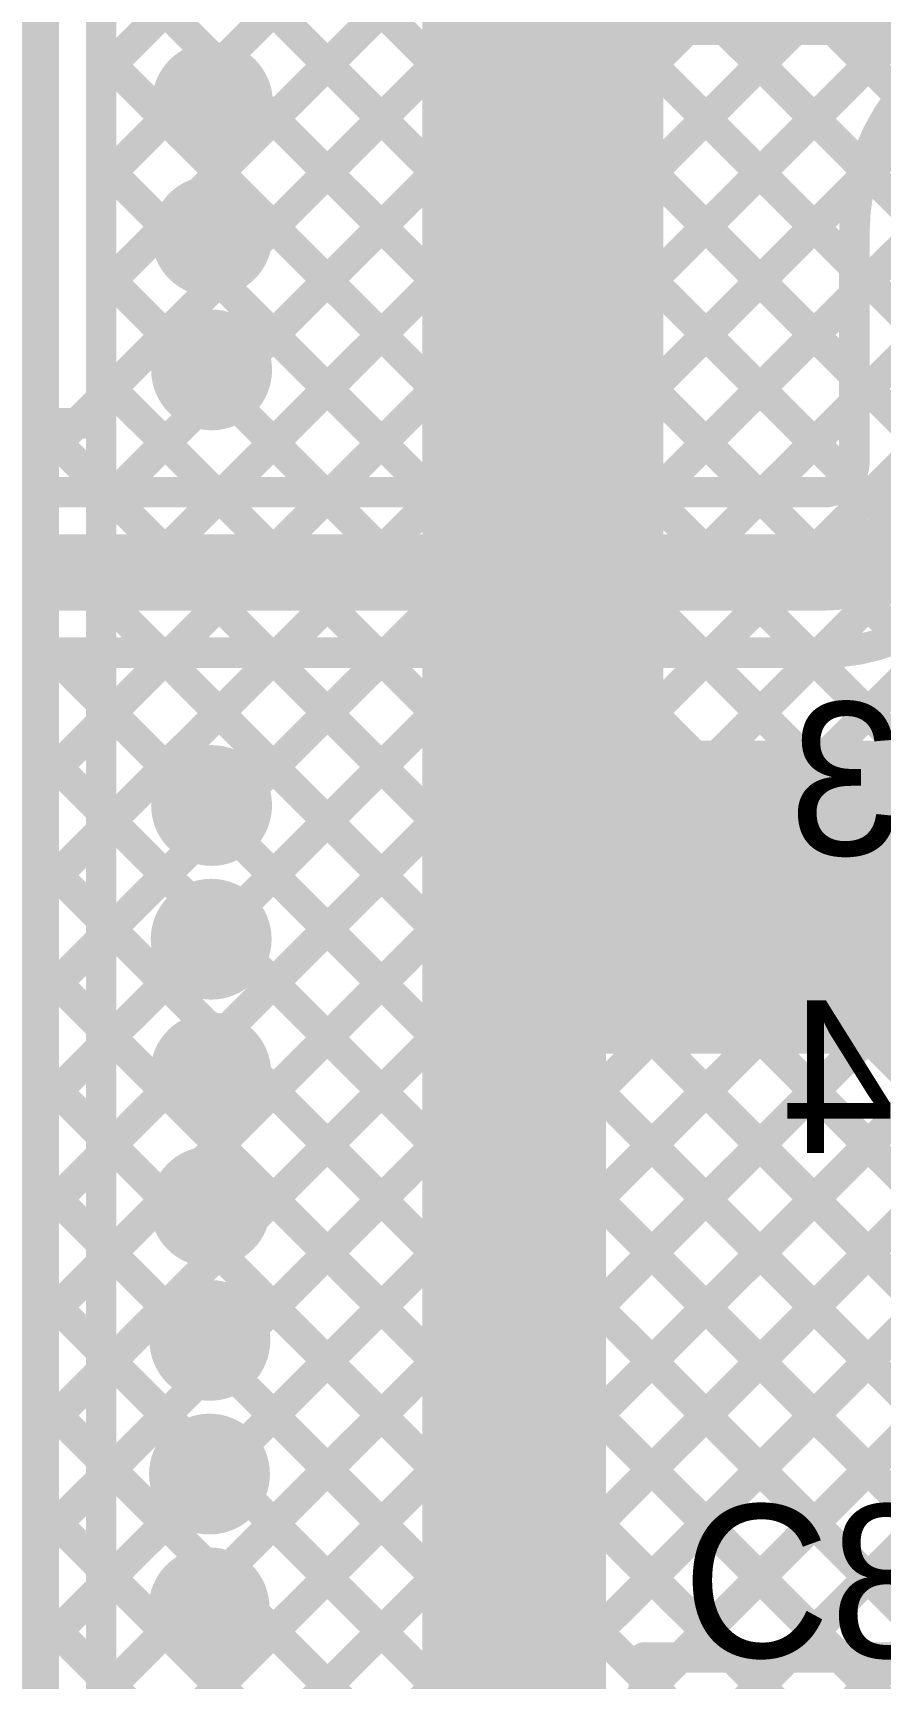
# Model space of a CAD drawing. Header units: millimetres. Extents: x 3.06 to 5.82, y 1.29 to 3.84.
# Drawn here: x 4.9152 to 5.1367, y 1.6566 to 2.0872 of the extents above; entities that cross this region are included whole.
import ezdxf

# ---------------------------------------------------------------- set-up
doc = ezdxf.new("R2010")
doc.units = ezdxf.units.MM
doc.header["$MEASUREMENT"] = 0
for name, color, linetype in [('BottomLayer', 5, 'Continuous'), ('BottomOverlay', 54, 'Continuous'), ('BottomSolder', 6, 'Continuous'), ('MultiLayer', 9, 'Continuous'), ('TopLayer', 1, 'Continuous'), ('TopOverlay', 2, 'Continuous'), ('TopSolder', 216, 'Continuous'), ('ViaHoleLayer', 16, 'Continuous')]:
    doc.layers.add(name, color=color, linetype=linetype)

msp = doc.modelspace()

# ---------------------------------------------------------------- linework, layer by layer
at = {"layer": 'BottomLayer', "const_width": 0.008}
for points in [[(4.933, 1.85001), (5.56999, 2.487)], [(4.933, 1.8783), (5.5417, 2.487)], [(4.933, 1.79344), (5.62656, 2.487)], [(4.933, 1.82173), (5.59827, 2.487)], [(4.933, 1.90658), (5.51342, 2.487)], [(4.933, 1.93487), (5.48513, 2.487)], [(4.933, 1.99143), (5.42857, 2.487)], [(4.933, 2.07629), (5.34371, 2.487)], [(4.933, 2.048), (5.372, 2.487)], [(4.933, 2.01972), (5.40028, 2.487)], [(4.933, 1.96315), (5.45685, 2.487)], [(4.73, 2.48249), (5.17906, 2.03343)], [(4.73, 2.4542), (5.17309, 2.01111)], [(4.73, 2.42592), (5.1726, 1.98332)], [(4.73, 2.39764), (5.17515, 1.95248)], [(4.73, 2.36935), (5.213, 1.88635)], [(4.73, 2.34107), (5.18654, 1.88453)], [(4.73, 2.31279), (5.17248, 1.8703)], [(4.933, 2.082), (4.933, 2.095)], [(4.933, 2.025), (4.933, 2.082)], [(4.933, 2.025), (4.933, 2.082)], [(4.933, 2.0815), (5.18284, 1.83166)], [(4.933, 2.05322), (5.17147, 1.81475)], [(4.933, 1.467), (4.933, 2.025)], [(4.933, 2.02493), (5.288, 1.66993)], [(4.933, 1.76516), (5.17309, 2.00525)], [(4.933, 1.99665), (5.288, 1.64165)], [(4.933, 1.73688), (5.17484, 1.97872)], [(4.933, 1.96836), (5.288, 1.61336)], [(4.933, 1.70859), (5.1731, 1.94869)], [(4.933, 1.94008), (5.288, 1.58508)], [(4.933, 1.68031), (5.17717, 1.92448)], [(4.933, 1.65202), (5.19834, 1.91736)], [(4.933, 1.9118), (5.288, 1.5568)], [(4.933, 1.88351), (5.288, 1.52851)], [(4.933, 1.62374), (5.1713, 1.86204)], [(4.933, 1.85523), (5.30555, 1.48268)], [(4.933, 1.59545), (5.18152, 1.84397)], [(4.933, 1.82694), (5.292, 1.46794)], [(4.933, 1.56717), (5.172, 1.80617)], [(4.933, 1.79866), (5.26466, 1.467)], [(4.933, 1.53889), (5.18501, 1.7909)], [(4.933, 1.5106), (5.21322, 1.79082)], [(4.933, 1.77037), (5.23637, 1.467)], [(4.933, 1.48232), (5.21568, 1.765)], [(4.94597, 1.467), (5.24397, 1.765)], [(4.933, 1.74209), (5.20809, 1.467)], [(4.933, 1.71381), (5.17981, 1.467)], [(4.933, 1.68552), (5.15152, 1.467)], [(4.933, 1.65724), (5.12324, 1.467)]]:
    msp.add_lwpolyline(points, dxfattribs=at)
at = {"layer": 'BottomLayer'}
for points, const_width in [([(4.931, 2.082, 1), (4.935, 2.082, 1)], 0.004), ([(4.931, 2.082, 1), (4.935, 2.082, 1)], 0.004), ([(4.931, 2.082, 1), (4.935, 2.082, 1)], 0.004), ([(4.931, 2.0815, 1), (4.935, 2.0815, 1)], 0.004), ([(4.931, 2.07629, 1), (4.935, 2.07629, 1)], 0.004), ([(4.9562, 2.069, 1), (4.96801, 2.069, 1)], 0.01181), ([(4.931, 2.05322, 1), (4.935, 2.05322, 1)], 0.004), ([(4.931, 2.048, 1), (4.935, 2.048, 1)], 0.004), ([(4.95609, 2.034, 1), (4.9679, 2.034, 1)], 0.01181), ([(4.931, 2.025, 1), (4.935, 2.025, 1)], 0.004), ([(4.931, 2.025, 1), (4.935, 2.025, 1)], 0.004), ([(4.931, 2.025, 1), (4.935, 2.025, 1)], 0.004), ([(4.931, 2.02493, 1), (4.935, 2.02493, 1)], 0.004), ([(4.931, 2.01972, 1), (4.935, 2.01972, 1)], 0.004), ([(4.95598, 1.999, 1), (4.96779, 1.999, 1)], 0.01181), ([(4.931, 1.99665, 1), (4.935, 1.99665, 1)], 0.004), ([(4.931, 1.99143, 1), (4.935, 1.99143, 1)], 0.004), ([(4.931, 1.96836, 1), (4.935, 1.96836, 1)], 0.004), ([(4.931, 1.96315, 1), (4.935, 1.96315, 1)], 0.004), ([(4.931, 1.94008, 1), (4.935, 1.94008, 1)], 0.004), ([(4.931, 1.93487, 1), (4.935, 1.93487, 1)], 0.004), ([(4.931, 1.9118, 1), (4.935, 1.9118, 1)], 0.004), ([(4.931, 1.90658, 1), (4.935, 1.90658, 1)], 0.004), ([(4.95598, 1.885, 1), (4.96779, 1.885, 1)], 0.01181), ([(5.03109, 1.887, 1), (5.04291, 1.887, 1)], 0.01181), ([(5.05909, 1.887, 1), (5.07091, 1.887, 1)], 0.01181), ([(4.931, 1.88351, 1), (4.935, 1.88351, 1)], 0.004), ([(4.931, 1.8783, 1), (4.935, 1.8783, 1)], 0.004), ([(4.95587, 1.85, 1), (4.96768, 1.85, 1)], 0.01181), ([(4.931, 1.85523, 1), (4.935, 1.85523, 1)], 0.004), ([(4.931, 1.85001, 1), (4.935, 1.85001, 1)], 0.004), ([(4.931, 1.82694, 1), (4.935, 1.82694, 1)], 0.004), ([(4.95576, 1.815, 1), (4.96757, 1.815, 1)], 0.01181), ([(4.931, 1.82173, 1), (4.935, 1.82173, 1)], 0.004), ([(4.931, 1.79866, 1), (4.935, 1.79866, 1)], 0.004), ([(4.931, 1.79344, 1), (4.935, 1.79344, 1)], 0.004), ([(4.95565, 1.78, 1), (4.96746, 1.78, 1)], 0.01181), ([(4.931, 1.77037, 1), (4.935, 1.77037, 1)], 0.004), ([(4.931, 1.76516, 1), (4.935, 1.76516, 1)], 0.004), ([(4.95554, 1.745, 1), (4.96735, 1.745, 1)], 0.01181), ([(4.931, 1.74209, 1), (4.935, 1.74209, 1)], 0.004), ([(4.931, 1.73688, 1), (4.935, 1.73688, 1)], 0.004), ([(4.95543, 1.71, 1), (4.96724, 1.71, 1)], 0.01181), ([(4.931, 1.71381, 1), (4.935, 1.71381, 1)], 0.004), ([(4.931, 1.70859, 1), (4.935, 1.70859, 1)], 0.004), ([(4.931, 1.68552, 1), (4.935, 1.68552, 1)], 0.004), ([(4.931, 1.68031, 1), (4.935, 1.68031, 1)], 0.004), ([(4.95531, 1.675, 1), (4.96713, 1.675, 1)], 0.01181), ([(4.931, 1.65724, 1), (4.935, 1.65724, 1)], 0.004)]:
    msp.add_lwpolyline(points, format="xyb", close=True, dxfattribs=dict(at, const_width=const_width))
for points in [[(5.017, 1.872), (5.08, 1.872), (5.017, 2.121), (5.08, 2.121)], [(5.048, 2.084), (5.669, 2.084), (5.048, 2.121), (5.669, 2.121)], [(4.682, 2.036), (4.922, 2.036), (4.682, 2.084), (4.922, 2.084)], [(4.884, 1.449), (4.922, 1.449), (4.884, 2.071), (4.922, 2.071)]]:
    msp.add_solid(points, dxfattribs=at)
at = {"layer": 'BottomSolder', "const_width": 0.01581}
for points in [[(4.9542, 2.069, 1), (4.97001, 2.069, 1)], [(4.95409, 2.034, 1), (4.9699, 2.034, 1)], [(4.89509, 2.012, 1), (4.91091, 2.012, 1)], [(4.95398, 1.999, 1), (4.96979, 1.999, 1)], [(4.95398, 1.885, 1), (4.96979, 1.885, 1)], [(5.02909, 1.887, 1), (5.04491, 1.887, 1)], [(5.05709, 1.887, 1), (5.07291, 1.887, 1)], [(4.95387, 1.85, 1), (4.96968, 1.85, 1)], [(4.95376, 1.815, 1), (4.96957, 1.815, 1)], [(4.95365, 1.78, 1), (4.96946, 1.78, 1)], [(4.95354, 1.745, 1), (4.96935, 1.745, 1)], [(4.95343, 1.71, 1), (4.96924, 1.71, 1)], [(4.95331, 1.675, 1), (4.96913, 1.675, 1)]]:
    msp.add_lwpolyline(points, format="xyb", close=True, dxfattribs=at)
at = {"layer": 'MultiLayer', "const_width": 0.01181}
for points in [[(4.9562, 2.069, 1), (4.96801, 2.069, 1)], [(4.95609, 2.034, 1), (4.9679, 2.034, 1)], [(4.95598, 1.999, 1), (4.96779, 1.999, 1)], [(4.95598, 1.885, 1), (4.96779, 1.885, 1)], [(5.03109, 1.887, 1), (5.04291, 1.887, 1)], [(5.05909, 1.887, 1), (5.07091, 1.887, 1)], [(4.95587, 1.85, 1), (4.96768, 1.85, 1)], [(4.95576, 1.815, 1), (4.96757, 1.815, 1)], [(4.95565, 1.78, 1), (4.96746, 1.78, 1)], [(4.95554, 1.745, 1), (4.96735, 1.745, 1)], [(4.95543, 1.71, 1), (4.96724, 1.71, 1)], [(4.95531, 1.675, 1), (4.96713, 1.675, 1)]]:
    msp.add_lwpolyline(points, format="xyb", close=True, dxfattribs=at)
at = {"layer": 'TopLayer'}
for points, const_width in [([(4.933, 1.99143), (5.637, 2.69543)], 0.008), ([(4.93685, 1.967), (5.637, 2.66715)], 0.008), ([(4.96513, 1.967), (5.637, 2.63887)], 0.008), ([(4.99342, 1.967), (5.637, 2.61058)], 0.008), ([(4.933, 2.01972), (5.5063, 2.59302)], 0.008), ([(5.0217, 1.967), (5.637, 2.5823)], 0.008), ([(4.933, 2.048), (5.27514, 2.39014)], 0.008), ([(4.933, 2.07629), (5.23471, 2.378)], 0.008), ([(4.933, 1.985), (4.933, 2.37762)], 0.008), ([(4.933, 2.27949), (5.14207, 2.07042)], 0.008), ([(4.933, 2.2512), (5.13247, 2.05174)], 0.008), ([(4.933, 2.22292), (5.13, 2.02592)], 0.008), ([(4.933, 2.19464), (5.13, 1.99764)], 0.008), ([(4.933, 2.16635), (5.12871, 1.97064)], 0.008), ([(4.933, 2.13807), (5.10407, 1.967)], 0.008), ([(4.933, 2.10979), (5.07579, 1.967)], 0.008), ([(4.933, 2.0815), (5.0475, 1.967)], 0.008), ([(4.933, 2.05322), (5.01922, 1.967)], 0.008), ([(5.04999, 1.967), (5.13163, 2.04864)], 0.008), ([(5.13, 1.975), (5.13, 2.035)], 0.008), ([(4.933, 2.02493), (4.99093, 1.967)], 0.008), ([(5.07827, 1.967), (5.13, 2.01873)], 0.008), ([(4.933, 1.99665), (4.96265, 1.967)], 0.008), ([(4.92657, 1.985), (4.933, 1.99143)], 0.008), ([(5.10656, 1.967), (5.13, 1.99044)], 0.008), ([(4.872, 1.985), (4.933, 1.985)], 0.008), ([(4.90857, 1.967), (4.92657, 1.985)], 0.008), ([(4.91636, 1.985), (4.93436, 1.967)], 0.008), ([(4.86691, 1.967), (5.122, 1.967)], 0.008), ([(4.858, 1.946), (5.122, 1.946)], 0.02), ([(4.59741, 1.373), (5.1731, 1.94869)], 0.008), ([(4.39942, 1.373), (4.95142, 1.925)], 0.008), ([(4.4277, 1.373), (4.9797, 1.925)], 0.008), ([(4.45599, 1.373), (5.00799, 1.925)], 0.008), ([(4.48427, 1.373), (5.03627, 1.925)], 0.008), ([(4.51256, 1.373), (5.06456, 1.925)], 0.008), ([(4.54084, 1.373), (5.09284, 1.925)], 0.008), ([(4.56912, 1.373), (5.12112, 1.925)], 0.008), ([(4.62569, 1.373), (5.17717, 1.92448)], 0.008), ([(4.83545, 1.83732), (4.92313, 1.925)], 0.008), ([(4.86418, 1.92404), (5.12623, 1.662)], 0.008), ([(4.86691, 1.925), (5.122, 1.925)], 0.008), ([(4.89151, 1.925), (5.15451, 1.662)], 0.008), ([(4.9198, 1.925), (5.1828, 1.662)], 0.008), ([(4.94808, 1.925), (5.21108, 1.662)], 0.008), ([(4.97636, 1.925), (5.23936, 1.662)], 0.008), ([(5.00465, 1.925), (5.261, 1.66865)], 0.008), ([(5.03293, 1.925), (5.261, 1.69693)], 0.008), ([(5.06122, 1.925), (5.17147, 1.81475)], 0.008), ([(5.0895, 1.925), (5.18284, 1.83166)], 0.008), ([(5.11779, 1.925), (5.17248, 1.8703)], 0.008), ([(4.65398, 1.373), (5.19834, 1.91736)], 0.008), ([(4.8416, 1.91834), (5.09794, 1.662)], 0.008), ([(4.83778, 1.89388), (5.075, 1.65666)], 0.008), ([(4.836, 1.86737), (5.075, 1.62837)], 0.008), ([(4.68226, 1.373), (5.1713, 1.86204)], 0.008), ([(4.71055, 1.373), (5.18152, 1.84397)], 0.008), ([(4.83574, 1.83935), (5.075, 1.60009)], 0.008), ([(4.82763, 1.81918), (5.075, 1.57181)], 0.008), ([(4.73883, 1.373), (5.172, 1.80617)], 0.008), ([(4.81188, 1.80664), (5.073, 1.54552)], 0.008), ([(4.78724, 1.803), (5.073, 1.51724)], 0.008), ([(4.76711, 1.373), (5.18501, 1.7909)], 0.008), ([(5.0844, 1.662), (5.21283, 1.79043)], 0.008), ([(5.11268, 1.662), (5.24112, 1.79043)], 0.008), ([(5.075, 1.662), (5.247, 1.662)], 0.008), ([(5.075, 1.57), (5.075, 1.662)], 0.008)]:
    msp.add_lwpolyline(points, dxfattribs=dict(at, const_width=const_width))
for points, const_width in [([(5.13, 2.035, -0.414214), (5.188, 2.093)], 0.008), ([(5.151, 1.975, -0.414214), (5.122, 1.946)], 0.02), ([(5.172, 1.975, -0.414214), (5.122, 1.925)], 0.008), ([(5.13, 1.975, -0.414214), (5.122, 1.967)], 0.008)]:
    msp.add_lwpolyline(points, format="xyb", dxfattribs=dict(at, const_width=const_width))
for points, const_width in [([(4.931, 2.0815, 1), (4.935, 2.0815, 1)], 0.004), ([(4.931, 2.07629, 1), (4.935, 2.07629, 1)], 0.004), ([(4.9562, 2.069, 1), (4.96801, 2.069, 1)], 0.01181), ([(4.931, 2.05322, 1), (4.935, 2.05322, 1)], 0.004), ([(5.13047, 2.05174, 1), (5.13447, 2.05174, 1)], 0.004), ([(4.931, 2.048, 1), (4.935, 2.048, 1)], 0.004), ([(5.12963, 2.04864, 1), (5.13363, 2.04864, 1)], 0.004), ([(4.95609, 2.034, 1), (4.9679, 2.034, 1)], 0.01181), ([(5.128, 2.035, 1), (5.132, 2.035, 1)], 0.004), ([(5.128, 2.035, 1), (5.132, 2.035, 1)], 0.004), ([(4.931, 2.02493, 1), (4.935, 2.02493, 1)], 0.004), ([(5.128, 2.02592, 1), (5.132, 2.02592, 1)], 0.004), ([(4.931, 2.01972, 1), (4.935, 2.01972, 1)], 0.004), ([(5.128, 2.01873, 1), (5.132, 2.01873, 1)], 0.004), ([(4.95598, 1.999, 1), (4.96779, 1.999, 1)], 0.01181), ([(4.931, 1.99665, 1), (4.935, 1.99665, 1)], 0.004), ([(5.128, 1.99764, 1), (5.132, 1.99764, 1)], 0.004), ([(4.931, 1.99143, 1), (4.935, 1.99143, 1)], 0.004), ([(4.931, 1.99143, 1), (4.935, 1.99143, 1)], 0.004), ([(5.128, 1.99044, 1), (5.132, 1.99044, 1)], 0.004), ([(4.91436, 1.985, 1), (4.91836, 1.985, 1)], 0.004), ([(4.92457, 1.985, 1), (4.92857, 1.985, 1)], 0.004), ([(4.92457, 1.985, 1), (4.92857, 1.985, 1)], 0.004), ([(4.931, 1.985, 1), (4.935, 1.985, 1)], 0.004), ([(4.931, 1.985, 1), (4.935, 1.985, 1)], 0.004), ([(5.128, 1.975, 1), (5.132, 1.975, 1)], 0.004), ([(5.128, 1.975, 1), (5.132, 1.975, 1)], 0.004), ([(5.12671, 1.97064, 1), (5.13071, 1.97064, 1)], 0.004), ([(4.93236, 1.967, 1), (4.93636, 1.967, 1)], 0.004), ([(4.93485, 1.967, 1), (4.93885, 1.967, 1)], 0.004), ([(4.96065, 1.967, 1), (4.96465, 1.967, 1)], 0.004), ([(4.96313, 1.967, 1), (4.96713, 1.967, 1)], 0.004), ([(4.98893, 1.967, 1), (4.99293, 1.967, 1)], 0.004), ([(4.99142, 1.967, 1), (4.99542, 1.967, 1)], 0.004), ([(5.01722, 1.967, 1), (5.02122, 1.967, 1)], 0.004), ([(5.0197, 1.967, 1), (5.0237, 1.967, 1)], 0.004), ([(5.0455, 1.967, 1), (5.0495, 1.967, 1)], 0.004), ([(5.04799, 1.967, 1), (5.05199, 1.967, 1)], 0.004), ([(5.07379, 1.967, 1), (5.07779, 1.967, 1)], 0.004), ([(5.07627, 1.967, 1), (5.08027, 1.967, 1)], 0.004), ([(5.10207, 1.967, 1), (5.10607, 1.967, 1)], 0.004), ([(5.10456, 1.967, 1), (5.10856, 1.967, 1)], 0.004), ([(5.12, 1.967, 1), (5.124, 1.967, 1)], 0.004), ([(5.12, 1.967, 1), (5.124, 1.967, 1)], 0.004), ([(5.117, 1.946, 1), (5.127, 1.946, 1)], 0.01), ([(5.117, 1.946, 1), (5.127, 1.946, 1)], 0.01), ([(4.9178, 1.925, 1), (4.9218, 1.925, 1)], 0.004), ([(4.92113, 1.925, 1), (4.92513, 1.925, 1)], 0.004), ([(4.94608, 1.925, 1), (4.95008, 1.925, 1)], 0.004), ([(4.94942, 1.925, 1), (4.95342, 1.925, 1)], 0.004), ([(4.97436, 1.925, 1), (4.97836, 1.925, 1)], 0.004), ([(4.9777, 1.925, 1), (4.9817, 1.925, 1)], 0.004), ([(5.00265, 1.925, 1), (5.00665, 1.925, 1)], 0.004), ([(5.00599, 1.925, 1), (5.00999, 1.925, 1)], 0.004), ([(5.03093, 1.925, 1), (5.03493, 1.925, 1)], 0.004), ([(5.03427, 1.925, 1), (5.03827, 1.925, 1)], 0.004), ([(5.05922, 1.925, 1), (5.06322, 1.925, 1)], 0.004), ([(5.06256, 1.925, 1), (5.06656, 1.925, 1)], 0.004), ([(5.0875, 1.925, 1), (5.0915, 1.925, 1)], 0.004), ([(5.09084, 1.925, 1), (5.09484, 1.925, 1)], 0.004), ([(5.11579, 1.925, 1), (5.11979, 1.925, 1)], 0.004), ([(5.11912, 1.925, 1), (5.12312, 1.925, 1)], 0.004), ([(5.12, 1.925, 1), (5.124, 1.925, 1)], 0.004), ([(5.12, 1.925, 1), (5.124, 1.925, 1)], 0.004), ([(4.95598, 1.885, 1), (4.96779, 1.885, 1)], 0.01181), ([(5.03109, 1.887, 1), (5.04291, 1.887, 1)], 0.01181), ([(5.05909, 1.887, 1), (5.07091, 1.887, 1)], 0.01181), ([(4.95587, 1.85, 1), (4.96768, 1.85, 1)], 0.01181), ([(4.95576, 1.815, 1), (4.96757, 1.815, 1)], 0.01181), ([(4.95565, 1.78, 1), (4.96746, 1.78, 1)], 0.01181), ([(4.95554, 1.745, 1), (4.96735, 1.745, 1)], 0.01181), ([(4.95543, 1.71, 1), (4.96724, 1.71, 1)], 0.01181), ([(4.95531, 1.675, 1), (4.96713, 1.675, 1)], 0.01181), ([(5.073, 1.662, 1), (5.077, 1.662, 1)], 0.004), ([(5.073, 1.662, 1), (5.077, 1.662, 1)], 0.004), ([(5.0824, 1.662, 1), (5.0864, 1.662, 1)], 0.004), ([(5.09594, 1.662, 1), (5.09994, 1.662, 1)], 0.004), ([(5.11068, 1.662, 1), (5.11468, 1.662, 1)], 0.004), ([(5.12423, 1.662, 1), (5.12823, 1.662, 1)], 0.004), ([(5.073, 1.65666, 1), (5.077, 1.65666, 1)], 0.004)]:
    msp.add_lwpolyline(points, format="xyb", close=True, dxfattribs=dict(at, const_width=const_width))
for points in [[(4.883, 1.996), (4.922, 1.996), (4.883, 2.444), (4.922, 2.444)], [(5.017, 1.82), (5.175, 1.82), (5.017, 1.902), (5.175, 1.902)], [(5.017, 1.333), (5.065, 1.333), (5.017, 1.899), (5.065, 1.899)]]:
    msp.add_solid(points, dxfattribs=at)
at = {"layer": 'TopSolder', "const_width": 0.01581}
for points in [[(4.9542, 2.069, 1), (4.97001, 2.069, 1)], [(4.95409, 2.034, 1), (4.9699, 2.034, 1)], [(4.89509, 2.012, 1), (4.91091, 2.012, 1)], [(4.95398, 1.999, 1), (4.96979, 1.999, 1)], [(4.95398, 1.885, 1), (4.96979, 1.885, 1)], [(5.02909, 1.887, 1), (5.04491, 1.887, 1)], [(5.05709, 1.887, 1), (5.07291, 1.887, 1)], [(4.95387, 1.85, 1), (4.96968, 1.85, 1)], [(4.95376, 1.815, 1), (4.96957, 1.815, 1)], [(4.95365, 1.78, 1), (4.96946, 1.78, 1)], [(4.95354, 1.745, 1), (4.96935, 1.745, 1)], [(4.95343, 1.71, 1), (4.96924, 1.71, 1)], [(4.95331, 1.675, 1), (4.96913, 1.675, 1)]]:
    msp.add_lwpolyline(points, format="xyb", close=True, dxfattribs=at)
at = {"layer": 'ViaHoleLayer', "const_width": 0.00787}
for points in [[(4.95817, 2.069, 1), (4.96605, 2.069, 1)], [(4.95806, 2.034, 1), (4.96593, 2.034, 1)], [(4.95795, 1.999, 1), (4.96582, 1.999, 1)], [(5.03306, 1.887, 1), (5.04094, 1.887, 1)], [(5.06106, 1.887, 1), (5.06894, 1.887, 1)], [(4.95795, 1.885, 1), (4.96583, 1.885, 1)], [(4.95784, 1.85, 1), (4.96571, 1.85, 1)], [(4.95773, 1.815, 1), (4.9656, 1.815, 1)], [(4.95762, 1.78, 1), (4.96549, 1.78, 1)], [(4.95751, 1.745, 1), (4.96538, 1.745, 1)], [(4.95739, 1.71, 1), (4.96527, 1.71, 1)], [(4.95728, 1.675, 1), (4.96516, 1.675, 1)]]:
    msp.add_lwpolyline(points, format="xyb", close=True, dxfattribs=at)

# ---------------------------------------------------------------- texts
at = {"layer": 'BottomOverlay', "text_generation_flag": 2}
for s, p in [('R13', (5.211, 1.872)), ('R14', (5.209, 1.794))]:
    msp.add_text(s, height=0.04, dxfattribs=at).set_placement(p)
at = {"layer": 'TopOverlay'}
msp.add_text('C8', height=0.04, dxfattribs=at).set_placement((5.085, 1.662))

doc.saveas('drawing.dxf')
